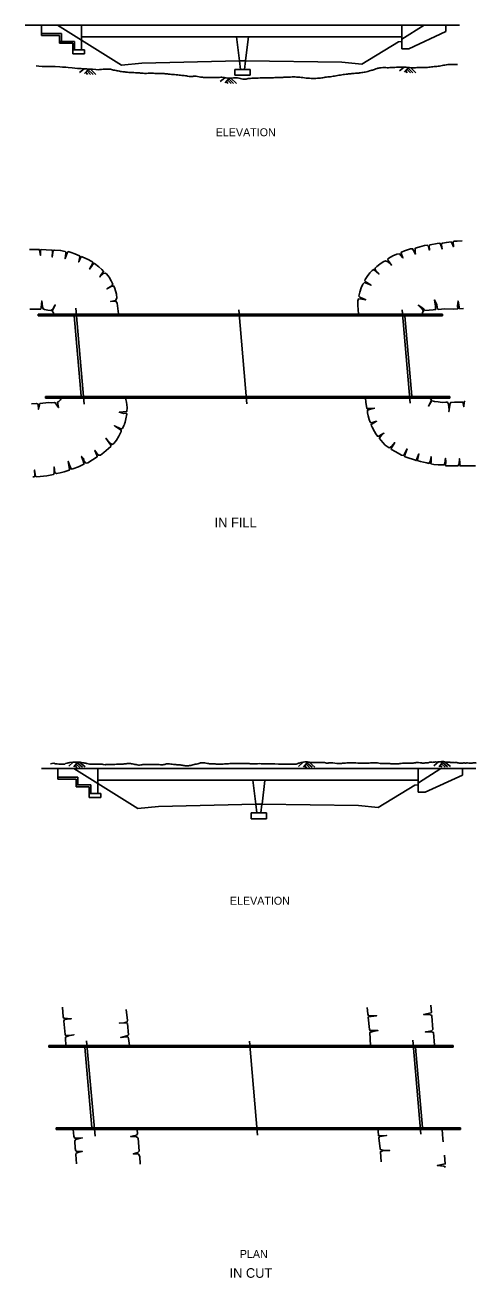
# Model space of a CAD drawing. Extents: x 889 to 1035, y 261 to 772.
# Drawn here: x 915.7 to 1009.7, y 260.6 to 521.6 of the extents above; entities that cross this region are included whole.
import ezdxf

# ---------------------------------------------------------------- set-up
doc = ezdxf.new("R2010")
doc.units = 0
for name, color, linetype in [('pp_PRESENTATION', 7, 'Continuous'), ('rd_EARTHWORK', 7, 'Continuous'), ('rd_EARTHWORK-anno', 7, 'Continuous')]:
    doc.layers.add(name, color=color, linetype=linetype)

msp = doc.modelspace()

# ---------------------------------------------------------------- linework, layer by layer
at = {"layer": 'pp_PRESENTATION'}
for p, q in [((928.02, 512.51), (927.02, 511.73)), ((928.92, 512.44), (928.07, 511.5)), ((928.34, 511.77), (928.65, 511.33)), ((928.62, 512.04), (929.3, 511.32)), ((928.83, 512.3), (929.84, 511.34)), ((929.29, 512.41), (930.41, 511.34)), ((994.73, 512.83), (993.73, 512.05)), ((995.63, 512.76), (994.78, 511.82)), ((995.05, 512.09), (995.36, 511.64)), ((995.33, 512.36), (996.01, 511.64)), ((995.54, 512.62), (996.55, 511.66)), ((996, 512.73), (997.13, 511.66)), ((957.33, 510.6), (956.33, 509.83)), ((958.23, 510.53), (957.38, 509.59)), ((957.65, 509.86), (957.96, 509.42)), ((957.93, 510.13), (958.61, 509.41)), ((958.14, 510.39), (959.15, 509.43)), ((958.6, 510.51), (959.73, 509.43)), ((925.72, 368.07), (924.77, 367.22)), ((926.62, 368.07), (925.84, 367.07)), ((926.99, 368.07), (928.19, 367.08)), ((973.63, 368.04), (972.69, 367.19)), ((974.53, 368.04), (973.75, 367.04)), ((974.9, 368.04), (976.1, 367.05)), ((1001.87, 368.13), (1000.92, 367.28)), ((1002.77, 368.12), (1001.99, 367.12)), ((1002.69, 367.97), (1003.77, 367.09)), ((1003.13, 368.12), (1004.34, 367.14)), ((926.09, 367.36), (926.44, 366.94)), ((926.35, 367.65), (927.08, 366.98)), ((926.54, 367.92), (927.62, 367.04)), ((974, 367.33), (974.35, 366.91)), ((974.26, 367.62), (975, 366.95)), ((974.46, 367.89), (975.53, 367.01)), ((1002.24, 367.41), (1002.58, 366.99)), ((1002.49, 367.7), (1003.23, 367.03))]:
    msp.add_line(p, q, dxfattribs=at)
at = {"layer": 'rd_EARTHWORK'}
for p, q in [((915.66, 521.6), (1006.24, 521.6)), ((919.09, 519.4), (919.09, 521.6)), ((919.09, 519.82), (923.24, 519.82)), ((919.09, 519.4), (922.87, 519.4)), ((922.87, 517.8), (922.87, 519.4)), ((923.24, 518.21), (923.24, 519.82)), ((927.42, 518.45), (927.42, 521.6)), ((994.24, 518.2), (994.24, 521.6)), ((994.25, 518.64), (998.91, 521.6)), ((995.71, 516.67), (1003.43, 520.24)), ((1003.43, 520.24), (1003.43, 521.6)), ((922.87, 518.21), (925.95, 518.21)), ((922.87, 517.8), (925.59, 517.8)), ((925.59, 515.58), (925.59, 517.8)), ((925.95, 516.41), (925.95, 518.21)), ((927.42, 519.15), (994.24, 519.15)), ((927.42, 516.41), (927.42, 518.45)), ((959.75, 519.15), (960.35, 514.14)), ((962.26, 519.12), (961.65, 514.19)), ((994.24, 516.67), (994.24, 518.2)), ((925.59, 516.42), (928.07, 516.42)), ((925.59, 515.58), (928.07, 515.58)), ((928.07, 515.58), (928.07, 516.42)), ((960.35, 514.15), (961.65, 514.15)), ((960.35, 514.14), (960.56, 512.34)), ((961.65, 514.17), (961.43, 512.35)), ((994.24, 516.67), (995.71, 516.67)), ((959.39, 512.34), (962.6, 512.34)), ((959.39, 511.15), (959.39, 512.34)), ((962.6, 511.15), (962.6, 512.34)), ((959.39, 511.15), (962.6, 511.15)), ((926.25, 462.63), (928.02, 442.62)), ((960.25, 462.28), (961.92, 442.69)), ((994.3, 462.26), (995.96, 442.84)), ((918.42, 461.39), (1002.71, 461.39)), ((918.42, 461.39), (918.42, 461.04)), ((918.42, 461.04), (1002.71, 461.04)), ((925.88, 461.04), (927.37, 444.28)), ((994.87, 461.03), (996.3, 444.28)), ((1002.71, 461.39), (1002.71, 461.04)), ((919.89, 444.25), (1004.25, 444.25)), ((919.89, 444.25), (919.89, 443.9)), ((919.89, 443.9), (1004.25, 443.9)), ((1004.25, 444.25), (1004.25, 443.9)), ((919.07, 366.75), (1009.66, 366.75)), ((922.5, 364.55), (922.5, 366.75)), ((930.83, 363.59), (930.83, 366.75)), ((997.65, 363.34), (997.65, 366.75)), ((997.67, 363.78), (1002.33, 366.75)), ((999.12, 361.82), (1006.85, 365.39)), ((1006.85, 365.39), (1006.85, 366.75)), ((922.5, 364.97), (926.66, 364.97)), ((922.5, 364.55), (926.29, 364.55)), ((926.29, 362.94), (926.29, 364.55)), ((926.29, 363.36), (929.36, 363.36)), ((926.29, 362.94), (929.01, 362.94)), ((926.66, 363.36), (926.66, 364.97)), ((929.01, 360.73), (929.01, 362.94)), ((929.36, 361.56), (929.36, 363.36)), ((930.83, 364.29), (997.65, 364.29)), ((930.83, 361.56), (930.83, 363.59)), ((963.16, 364.3), (963.76, 359.29)), ((965.67, 364.26), (965.07, 359.33)), ((997.65, 361.82), (997.65, 363.34)), ((929.01, 361.56), (931.48, 361.56)), ((929.01, 360.73), (931.48, 360.73)), ((931.48, 360.73), (931.48, 361.56)), ((997.65, 361.82), (999.12, 361.82)), ((963.76, 359.3), (965.06, 359.3)), ((963.76, 359.29), (963.98, 357.49)), ((965.06, 359.32), (964.84, 357.5)), ((962.8, 357.49), (966.01, 357.49)), ((962.8, 356.29), (962.8, 357.49)), ((962.8, 356.29), (966.01, 356.29)), ((966.01, 356.29), (966.01, 357.49)), ((920.65, 309.05), (1004.94, 309.05)), ((920.65, 309.05), (920.65, 308.7)), ((920.65, 308.7), (1004.94, 308.7)), ((928.11, 308.7), (929.59, 291.94)), ((928.5, 310.05), (930.26, 290.16)), ((962.47, 309.98), (964.15, 290.4)), ((996.51, 310.14), (998.18, 290.58)), ((997.09, 308.69), (998.52, 291.94)), ((1004.94, 309.05), (1004.94, 308.7)), ((922.12, 291.91), (1006.47, 291.91)), ((922.12, 291.91), (922.12, 291.56)), ((922.12, 291.56), (1006.47, 291.56)), ((1006.47, 291.91), (1006.47, 291.56))]:
    msp.add_line(p, q, dxfattribs=at)
for points in [[(922.4, 521.6), (935.75, 513.26), (940.04, 513.68), (960.35, 514.15)], [(961.65, 514.15), (981.74, 513.9), (985.86, 513.48), (993.55, 518.14), (994.23, 518.18)], [(917.95, 513.11), (918.55, 513.05), (919.22, 513), (920.18, 512.97), (920.85, 512.95), (921.38, 512.99), (921.96, 512.97), (922.9, 512.89), (923.46, 512.86), (924.13, 512.84), (924.66, 512.78), (925.49, 512.68), (926.04, 512.64), (926.61, 512.56), (927.33, 512.55), (928.03, 512.51), (928.51, 512.49), (929.05, 512.44), (929.74, 512.4), (930.42, 512.33), (930.9, 512.29), (931.24, 512.35), (931.62, 512.38), (931.97, 512.39), (932.6, 512.4), (932.75, 512.43)], [(1006.8, 476.63), (1005.75, 476.62), (1005.08, 476.57), (1004.93, 476.46), (1004.98, 475.43), (1004.67, 476.24), (1004.48, 476.45), (1003.52, 476.33), (1002.72, 476.19), (1002.57, 476.11), (1002.49, 475.83), (1002.6, 474.97), (1002.28, 475.97), (1002.15, 476.16), (1001.62, 476.11), (1000.16, 475.82), (999.95, 475.66), (999.99, 474.72), (999.81, 475.5), (999.51, 475.76), (998.96, 475.69), (997.97, 475.43), (997.28, 475.23), (996.98, 475.11), (997.03, 474.31), (997.08, 473.89), (996.66, 474.62), (996.47, 475), (996.02, 474.96), (994.8, 474.56), (994.15, 474.27), (994.07, 474.08), (994.45, 473.1), (993.97, 473.66), (993.71, 473.98), (993.2, 473.87), (992.35, 473.5), (991.54, 473.06), (991.29, 472.88), (991.35, 472.56), (992.07, 471.6), (991.3, 472.31), (990.79, 472.51), (990.36, 472.31), (989.67, 471.82), (988.99, 471.32), (988.63, 470.99), (988.72, 470.54), (989.43, 469.76), (988.39, 470.69), (988.07, 470.49), (987.53, 469.96), (986.98, 469.23), (986.56, 468.63), (986.49, 468.35), (986.66, 468.2)], [(916.57, 474.84), (918.56, 474.87), (918.66, 474.84), (918.67, 474.73), (918.87, 473.62), (918.86, 474.71), (918.92, 474.8), (919.03, 474.84), (920.09, 474.81), (921.31, 474.72), (921.37, 474.52), (921.33, 473.29), (921.54, 474.62), (921.71, 474.69), (921.8, 474.7), (923.08, 474.65), (924, 474.46), (924.16, 474.32), (924.18, 474.11), (924, 472.95), (924.49, 474.3), (924.66, 474.41), (925.29, 474.2), (926.07, 473.92), (927.04, 473.52), (927.09, 473.34), (926.85, 472.25), (927.21, 473.11), (927.45, 473.39), (927.57, 473.34), (928.95, 472.7), (929.76, 472.21), (929.76, 472.02), (929.13, 470.77), (929.66, 471.5), (930.07, 471.94), (930.17, 471.92), (931.01, 471.26), (931.67, 470.66), (932.02, 470.27), (931.62, 469.7), (931.28, 469.15), (932.03, 469.83), (932.34, 469.95), (932.62, 469.77), (933.17, 469.09), (933.59, 468.36), (933.66, 468.2)], [(933.7, 468.22), (933.96, 467.63), (933.76, 467.32), (932.72, 466.64), (933.78, 467.2), (934.18, 467.24), (934.35, 466.76), (934.71, 465.54), (934.8, 464.74), (934.55, 464.2), (933.53, 464.03), (934.58, 464.1), (934.87, 463.69), (935.04, 462.54), (935.15, 461.42)], [(986.7, 468.22), (986.94, 468.01), (987.82, 467.42), (986.79, 467.84), (986.41, 467.97), (986.12, 467.66), (985.76, 466.87), (985.46, 465.98), (985.29, 465.15), (985.46, 464.92), (986.12, 464.67), (986.56, 464.44), (986.7, 464.37), (985.88, 464.53), (985.19, 464.6), (985.04, 464.19), (985.03, 463.24), (985.13, 462.32), (985.17, 461.46)], [(916.63, 462.43), (917.34, 462.43), (918.09, 462.41), (918.63, 462.4), (918.93, 462.45), (919.04, 462.77), (919.15, 464.15), (919.3, 462.88), (919.47, 462.48), (919.7, 462.38), (920.38, 462.22), (921.02, 462.14), (921.45, 462.44), (921.94, 463.3), (921.41, 462.15), (921.39, 461.94), (921.58, 461.63), (921.59, 461.37)], [(998.43, 461.4), (998.59, 461.85), (998.74, 462.11), (998.43, 462.43), (997.64, 463.23), (998.59, 462.61), (999.05, 462.17), (999.92, 462.23), (1000.78, 462.31), (1001.25, 462.33), (1001.23, 463.02), (1001.02, 464.34), (1001.49, 463.31), (1001.66, 462.46), (1001.79, 462.39), (1003.2, 462.47), (1005.03, 462.41), (1005.88, 462.47), (1005.84, 463.09), (1005.94, 464.1), (1006.13, 463.33), (1006.25, 462.52), (1007.06, 462.53)], [(923.17, 443.88), (923.08, 443.53), (922.67, 443.22), (922.4, 443.05), (922.66, 441.91), (921.94, 442.93), (921.76, 442.97), (921.1, 442.93), (920.59, 442.96), (919.35, 442.84), (918.76, 442.77), (918.64, 442.53), (918.44, 441.59), (918.36, 442.67), (918.03, 442.78), (917.02, 442.71)], [(936.63, 443.91), (936.81, 443.04), (936.95, 441.97), (936.88, 441.08), (935.31, 440.95), (936.23, 440.7), (936.74, 440.73), (936.85, 440.56), (936.7, 439.59), (936.53, 438.87), (936.32, 438.31)], [(988.56, 441.8), (987.26, 441.74), (986.92, 441.76), (986.71, 443.03), (986.62, 443.91)], [(1000.14, 443.89), (1000.25, 443.66), (1000.4, 443.48), (999.76, 442.23), (1000.4, 443.25), (1000.56, 443.32), (1001.01, 443.18), (1001.77, 443.11), (1002.62, 443.01), (1003.41, 443.03), (1003.76, 443.05), (1003.96, 442.67), (1004.08, 441.47), (1004.05, 441.08), (1004.32, 442.77), (1004.43, 442.99), (1005.18, 443.05), (1005.9, 443.08), (1006.63, 443.08), (1006.94, 443.04), (1007.15, 442.1), (1007.2, 443.14), (1007.45, 443.23)], [(988.56, 441.8), (987.46, 441.56), (987.09, 441.41), (987.04, 440.86), (987.2, 440.18), (987.43, 439.42), (987.61, 438.89), (987.85, 438.75), (988.71, 439.06), (988.95, 439.07), (987.81, 438.43), (987.86, 438.31)], [(936.28, 438.29), (936.24, 438.17), (935.96, 437.55), (935.63, 437.53), (934.3, 438.15), (935.71, 437.24), (935.73, 436.97), (935.23, 435.94), (934.74, 435.16), (934.17, 434.44), (933.8, 434.25), (933.25, 434.6), (932.52, 435.53), (933.56, 434.13), (933.56, 433.82), (932.12, 432.6), (931.36, 432.01), (930.9, 432.02), (930.23, 433), (930.63, 431.99), (930.67, 431.65), (929.74, 431.01), (928.75, 430.43), (928.35, 430.32), (928, 430.75), (927.87, 431.34), (927.44, 431.75), (927.87, 430.65), (927.93, 430.11), (926.8, 429.55), (925.6, 429.17), (925.34, 429.11), (925.14, 429.42), (924.68, 430.72), (924.81, 429.83), (924.95, 429.11), (924.88, 428.91), (923.82, 428.57), (923.01, 428.35), (922.25, 428.18), (921.89, 428.31), (921.7, 429.56), (921.72, 428.24), (921.62, 428), (920.17, 427.72), (918.82, 427.54), (917.98, 427.5), (917.82, 427.66), (917.64, 428.9), (917.69, 427.87), (917.6, 427.53), (917.26, 427.5)], [(987.83, 438.29), (988.01, 437.86), (988.52, 436.95), (988.8, 436.45), (989.15, 435.97), (989.41, 435.99), (989.96, 436.35), (990.48, 436.59), (989.92, 436.05), (989.56, 435.65), (989.56, 435.49), (990.29, 434.63), (990.78, 434.12), (991.34, 433.71), (991.61, 433.57), (992.07, 433.84), (992.76, 434.65), (992.22, 433.76), (992, 433.34), (992.1, 433.21), (992.82, 432.76), (993.43, 432.42), (994.17, 432.02), (994.61, 431.91), (995.01, 432.69), (995.32, 433.32), (994.77, 431.86), (994.89, 431.69), (995.74, 431.38), (996.45, 431.16), (997.05, 430.94), (997.22, 430.89), (997.77, 432.29), (997.63, 431.58), (997.5, 431.05), (997.64, 430.8), (998.12, 430.71), (998.72, 430.58), (999.41, 430.42), (999.88, 430.31), (1000.11, 430.71), (1000.34, 431.69), (1000.32, 430.71), (1000.29, 430.24), (1000.9, 430.1), (1001.83, 430.01), (1002.47, 429.97), (1003.04, 429.97), (1003.21, 430.36), (1003.34, 431.37), (1003.38, 430.64), (1003.33, 429.83), (1003.36, 429.79), (1003.88, 429.81), (1004.87, 429.77), (1005.5, 429.81), (1005.95, 429.81), (1006.16, 430.31), (1006.24, 431.27), (1006.32, 430.35), (1006.38, 429.79), (1006.92, 429.77), (1007.74, 429.81), (1008.46, 429.78), (1009.6, 429.81)], [(935.33, 367.63), (935.07, 367.62), (934.74, 367.62), (934.4, 367.6), (934.08, 367.6), (933.89, 367.59), (933.73, 367.58), (933.46, 367.58), (933.13, 367.57), (932.84, 367.56), (932.53, 367.56), (932.34, 367.53), (931.96, 367.58), (931.77, 367.65), (931.59, 367.67), (931.37, 367.65), (931.14, 367.64), (930.86, 367.63), (930.57, 367.65), (930.4, 367.65), (930.15, 367.67), (929.87, 367.66), (929.63, 367.67), (929.43, 367.66), (929.27, 367.66), (929.07, 367.68), (928.83, 367.7), (928.55, 367.79), (928.44, 367.81), (928.33, 367.83), (928.17, 367.86), (928.09, 367.88), (927.98, 367.91), (927.72, 367.93), (927.38, 368), (927.36, 368.01), (927.14, 368.06), (926.64, 368.08), (926.31, 368.06), (926.06, 368.07), (925.76, 368.08), (925.63, 368.08), (924.97, 367.97), (924.76, 367.95), (924.66, 367.9), (924.45, 367.83), (924.12, 367.81), (923.94, 367.68), (923.77, 367.65), (923.59, 367.66), (923.25, 367.64), (922.96, 367.65), (922.69, 367.68), (922.39, 367.69), (922.04, 367.75), (921.77, 367.81), (921.64, 367.84), (921.31, 367.82), (920.96, 367.71)], [(996.83, 367.9), (996.99, 367.93), (997.05, 367.95), (997.2, 368), (997.39, 368.02), (997.52, 368.03), (997.62, 368.03), (997.73, 368), (998.03, 367.93), (998.18, 367.92), (998.23, 367.92), (998.32, 367.91), (998.47, 367.87), (998.52, 367.87), (998.64, 367.87), (998.84, 367.88), (998.88, 367.87), (999.08, 367.91), (999.44, 367.94), (999.72, 367.96), (999.72, 367.96), (1000.03, 368.04), (1000.1, 368.04), (1000.25, 368.04), (1000.42, 368.05), (1000.62, 368.02), (1000.72, 368.04), (1000.86, 368.07), (1001.01, 368.08), (1001.25, 368.11), (1001.5, 368.09), (1001.66, 368.09), (1001.66, 368.1), (1001.83, 368.14), (1001.97, 368.16), (1002.33, 368.14), (1002.57, 368.17), (1002.88, 368.17), (1003.11, 368.13), (1003.36, 368.09), (1003.69, 368.09), (1003.9, 368.09), (1004, 368.07), (1004.2, 368.05), (1004.26, 368.04), (1004.39, 368.01), (1004.55, 368.02), (1004.79, 368), (1005, 367.98), (1005.11, 367.98), (1005.24, 367.96), (1005.37, 367.98), (1005.51, 367.99), (1005.6, 367.99), (1005.71, 367.97), (1005.83, 367.94), (1005.99, 367.92), (1006.2, 367.88), (1006.37, 367.88), (1006.71, 367.84), (1006.94, 367.85), (1007.17, 367.9), (1007.27, 367.91), (1007.39, 367.87), (1007.57, 367.87), (1007.63, 367.89), (1007.73, 367.91), (1007.93, 367.91), (1008.17, 367.89), (1008.37, 367.87), (1008.52, 367.85), (1008.62, 367.85), (1008.8, 367.88), (1008.91, 367.88), (1009.1, 367.92), (1009.19, 367.94), (1009.29, 367.93), (1009.37, 367.92), (1009.47, 367.91), (1009.68, 367.9), (1009.67, 367.9)], [(925.82, 366.75), (939.17, 358.4), (943.46, 358.83), (963.76, 359.3)], [(965.06, 359.3), (985.16, 359.04), (989.27, 358.63), (996.96, 363.28), (997.65, 363.33)], [(923.47, 317.02), (923.62, 315.04), (923.65, 314.79), (923.83, 314.71), (925.29, 314.61), (924.42, 314.5), (923.9, 314.46), (923.76, 314.15), (923.99, 311.37), (924.09, 311.19), (924.89, 311.12), (925.84, 311.27), (924.71, 311.03), (924.1, 310.8), (924.08, 310.54), (924.19, 309.13)], [(936.77, 316.52), (937.02, 314.24), (936.95, 313.99), (936.31, 313.74), (935.29, 313.72), (936.83, 313.74), (937.05, 313.6), (937.25, 311.28), (937.07, 311.13), (935.6, 310.74), (936.8, 310.83), (937.16, 310.78), (937.23, 310.54), (937.44, 309.08)], [(987.03, 316.94), (987.15, 315.64), (987.28, 315.25), (988.97, 315.25), (987.3, 315.04), (987.2, 314.92), (987.46, 312.38), (987.61, 312.16), (989.24, 312.14), (988.2, 311.97), (987.55, 311.74), (987.72, 309.08)], [(1000.24, 317.44), (1000.4, 315.94), (1000.33, 315.83), (998.75, 315.51), (1000.16, 315.46), (1000.44, 315.36), (1000.46, 315.18), (1000.7, 312.41), (1000.42, 312.13), (999.73, 311.93), (999.13, 311.87), (1000.12, 311.9), (1000.61, 311.85), (1000.84, 311.74), (1001.07, 309.14)], [(925.71, 291.56), (925.85, 290.14), (925.94, 289.82), (926.09, 289.78), (927.58, 289.81), (926.71, 289.59), (926.23, 289.44), (926.01, 289.19), (926.13, 287.59), (926.22, 287.12), (926.44, 287), (927.6, 287), (926.88, 286.85), (926.32, 286.64), (926.28, 286.35), (926.41, 284.4)], [(939.03, 291.57), (939.13, 290.67), (938.87, 290.38), (937.67, 290.12), (938.84, 290.1), (939.26, 289.73), (939.44, 287.02), (939.21, 286.73), (938.22, 286.47), (939.34, 286.39), (939.56, 285.94), (939.65, 284.32)], [(989.27, 291.57), (989.32, 291.03), (989.36, 290.45), (989.36, 290.26), (991.05, 290.33), (989.66, 290.1), (989.42, 289.81), (989.71, 287.53), (989.77, 287.35), (990.62, 287.2), (991.69, 287.21), (990.33, 287.16), (989.77, 286.92), (989.9, 284.79)], [(1002.63, 291.57), (1002.8, 289.61), (1002.86, 288.98)], [(1003.1, 286.17), (1003.26, 284.38), (1001.6, 284.03), (1002.93, 283.93), (1003.22, 283.83), (1003.27, 283.65)]]:
    msp.add_lwpolyline(points, dxfattribs=at)
for points in [[(932.63, 512.41), (932.75, 512.43), (933.12, 512.45), (933.89, 512.3), (934.88, 512.09), (935.8, 511.92), (936.68, 511.81), (937.95, 511.71), (939.49, 511.63), (940.59, 511.54), (942.14, 511.57), (943.32, 511.51), (944.68, 511.48), (945.59, 511.39), (946.82, 511.28), (947.53, 511.22), (948.61, 511.09), (949.56, 510.98), (950.23, 510.89), (951, 510.94), (952.27, 510.78), (953.08, 510.69), (953.58, 510.65), (954.62, 510.67), (955.68, 510.66), (956.72, 510.72), (957.61, 510.58), (958.61, 510.52), (959.62, 510.64), (960.26, 510.57), (961.33, 510.33), (962.18, 510.44), (963.2, 510.53), (964.26, 510.57), (966, 510.62), (966.72, 510.62), (967.74, 510.65), (968.65, 510.66), (969.41, 510.71), (970.23, 510.75), (970.74, 510.77), (971.95, 510.79), (973.26, 510.7), (974.66, 510.54), (975.98, 510.5), (977.28, 510.56), (978.25, 510.72), (979.36, 510.85), (980.47, 511.02), (981.72, 511.25), (982.88, 511.4), (983.8, 511.49), (984.82, 511.58), (985.63, 511.66), (986.59, 511.81), (987.74, 512.13), (988.52, 512.36), (989.06, 512.56), (989.8, 512.7)], [(989.83, 512.7), (989.94, 512.72), (990.61, 512.74), (991.75, 512.73), (993.12, 512.82), (994.11, 512.85), (995.46, 512.79), (996.79, 512.67), (997.34, 512.73), (998.62, 512.79), (999.57, 512.79), (1000.7, 512.91), (1001.82, 513.03), (1002.94, 513.22), (1004.08, 513.39), (1004.99, 513.4), (1005.86, 513.39)], [(941.41, 367.6), (942.26, 367.59), (943.4, 367.6), (944.4, 367.53), (945.15, 367.69), (946.35, 367.63), (947.31, 367.54), (948.24, 367.45), (949.04, 367.32), (949.96, 367.34), (950.89, 367.57), (951.91, 367.8), (952.63, 367.95), (953.67, 367.79), (954.58, 367.73), (955.5, 367.67), (956.74, 367.66), (957.74, 367.72), (958.97, 367.79), (960.07, 367.8), (961.23, 367.76), (961.95, 367.79), (962.86, 367.72), (963.72, 367.74), (965.31, 367.75), (967.05, 367.74), (969.91, 367.64), (971.23, 367.66), (972.21, 367.67), (972.83, 367.89), (973.68, 368.07), (974.3, 368.16), (975.08, 368), (975.94, 367.98), (977.43, 367.99), (978.28, 367.96), (978.69, 367.84), (979.03, 367.9), (980.69, 367.8), (981.67, 367.82), (982.49, 367.89), (983.47, 367.95), (985.02, 367.89), (986.31, 367.86), (987.39, 367.88), (988.54, 367.96), (989.7, 367.82), (990.89, 367.82), (991.96, 367.74), (992.91, 367.7), (993.8, 367.77), (994.87, 367.87), (995.71, 367.86), (996.63, 367.89), (996.83, 367.9)], [(935.33, 367.63), (935.4, 367.62), (935.93, 367.64), (936.74, 367.74), (937.45, 367.8), (937.83, 367.74)], [(937.83, 367.74), (938.33, 367.66), (939.31, 367.47), (940.24, 367.55), (941.11, 367.6), (941.41, 367.6)]]:
    msp.add_spline(points, degree=3, dxfattribs=at)

# ---------------------------------------------------------------- texts
at = {"layer": 'rd_EARTHWORK-anno'}
for s, height, p in [('ELEVATION', 1.667, (955.42, 498.44)), ('IN FILL', 2, (955.19, 416.98)), ('ELEVATION', 1.667, (958.37, 338.37)), ('PLAN', 1.667, (960.44, 264.79)), ('IN CUT', 2, (958.3, 260.66))]:
    msp.add_text(s, height=height, dxfattribs=at).set_placement(p)

doc.saveas('drawing.dxf')
